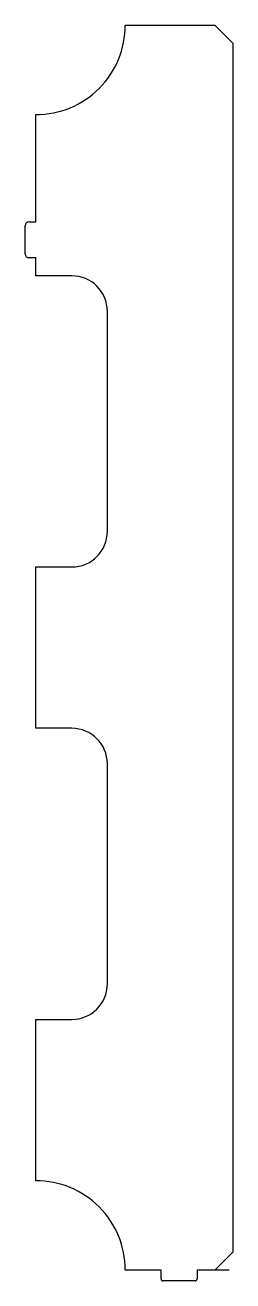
# Model space of a CAD drawing. Extents: x 1429 to 1487, y 13 to 364.
import ezdxf

# ---------------------------------------------------------------- set-up
doc = ezdxf.new("R2010")
doc.units = 0

msp = doc.modelspace()

# ---------------------------------------------------------------- linework, layer by layer
for p, q in [((1456.95, 364.05), (1482.02, 364.05)), ((1482.02, 364.05), (1487.05, 359.02)), ((1487.05, 359.02), (1487.05, 20.98)), ((1431.95, 309.05), (1431.95, 339.05)), ((1430, 309.05), (1431.95, 309.05)), ((1428.95, 300), (1428.95, 308)), ((1431.95, 298.95), (1430, 298.95)), ((1431.95, 293.95), (1431.95, 298.95)), ((1442, 293.95), (1431.95, 293.95)), ((1451.95, 222.5), (1451.95, 284)), ((1431.95, 167.45), (1431.95, 212.55)), ((1431.95, 212.55), (1442, 212.55)), ((1442, 167.45), (1431.95, 167.45)), ((1451.95, 96), (1451.95, 157.5)), ((1431.95, 40.95), (1431.95, 86.05)), ((1431.95, 86.05), (1442, 86.05)), ((1487.05, 20.98), (1482.04, 15.96)), ((1466.95, 15.95), (1456.95, 15.95)), ((1466.95, 13.5), (1466.95, 15.95)), ((1482, 15.95), (1477.05, 15.95)), ((1477.05, 15.95), (1477.05, 13.5)), ((1486, 15.95), (1482, 15.95)), ((1476.5, 12.95), (1467.5, 12.95))]:
    msp.add_line(p, q)
for centre, radius, start, end in [((1432, 364), 24.95, 269.8852, 0.1148), ((1430, 308), 1.05, 90, 180), ((1430, 300), 1.05, 180, 270), ((1442, 284), 9.95, 0, 90), ((1442, 222.5), 9.95, 270, 0), ((1442, 157.5), 9.95, 0, 90), ((1442, 96), 9.95, 270, 0), ((1432, 16), 24.95, 359.8852, 90.1148), ((1467.5, 13.5), 0.55, 180, 270), ((1476.5, 13.5), 0.55, 270, 0)]:
    msp.add_arc(centre, radius, start, end)

doc.saveas('drawing.dxf')
